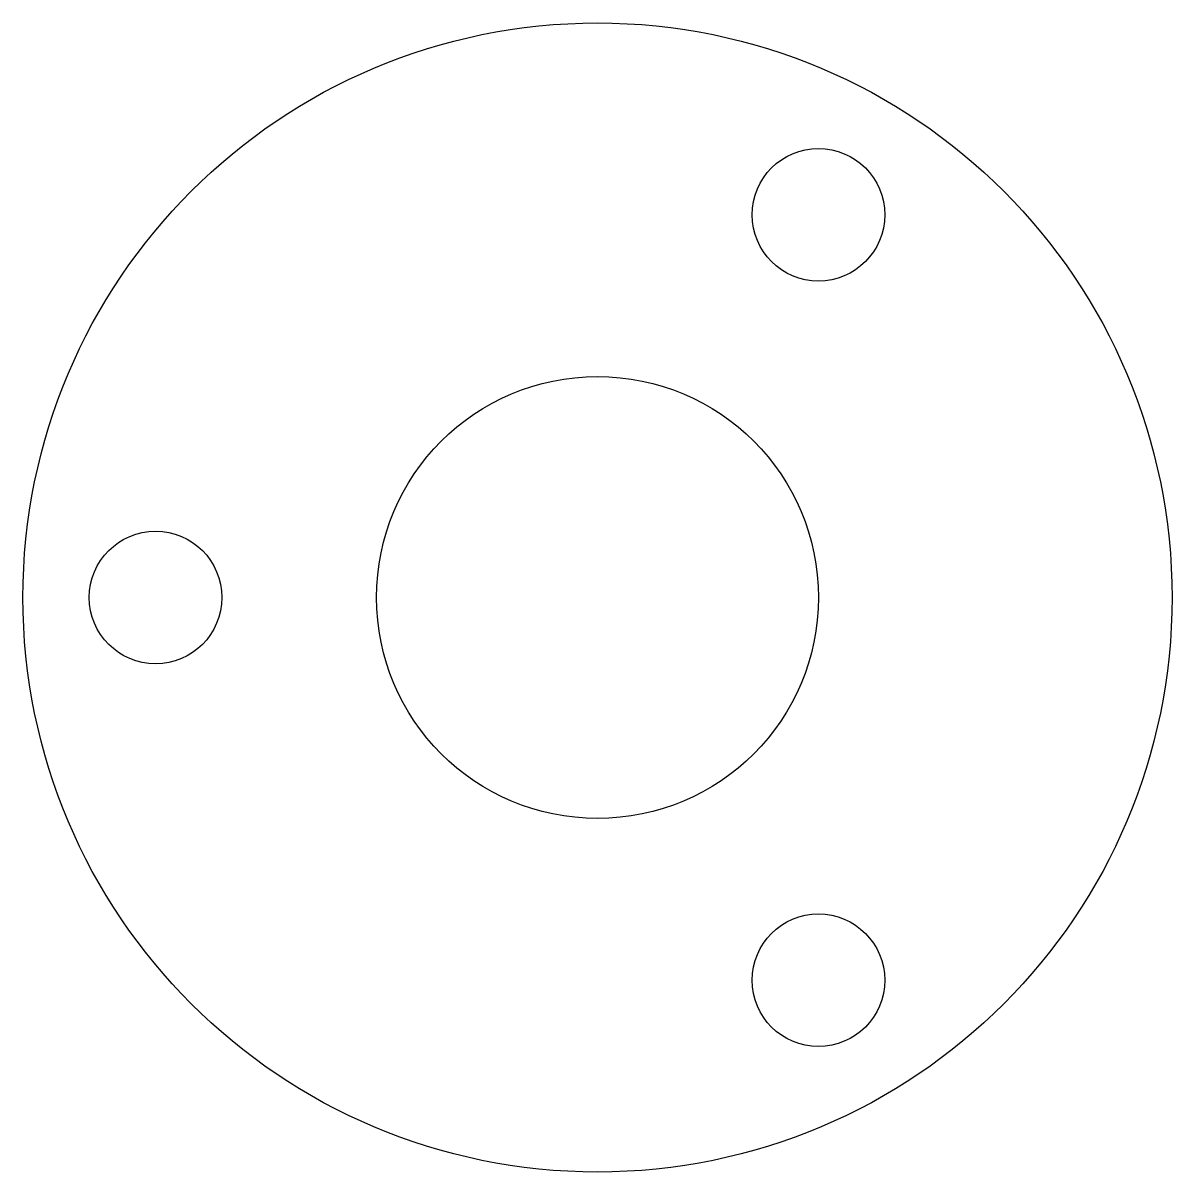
# Model space of a CAD drawing. Header units: millimetres. Extents: x -13 to 13, y -13 to 13.
import ezdxf

# ---------------------------------------------------------------- set-up
doc = ezdxf.new("R2010")
doc.units = ezdxf.units.MM
doc.layers.get('0').update_dxf_attribs({"linetype": 'CONTINUOUS'})

msp = doc.modelspace()

# ---------------------------------------------------------------- linework, layer by layer
for centre, radius in [((0, 0), 13), ((5, 8.66), 1.5), ((0, 0), 5), ((-10, 0), 1.5), ((5, -8.66), 1.5)]:
    msp.add_circle(centre, radius)

doc.saveas('drawing.dxf')
